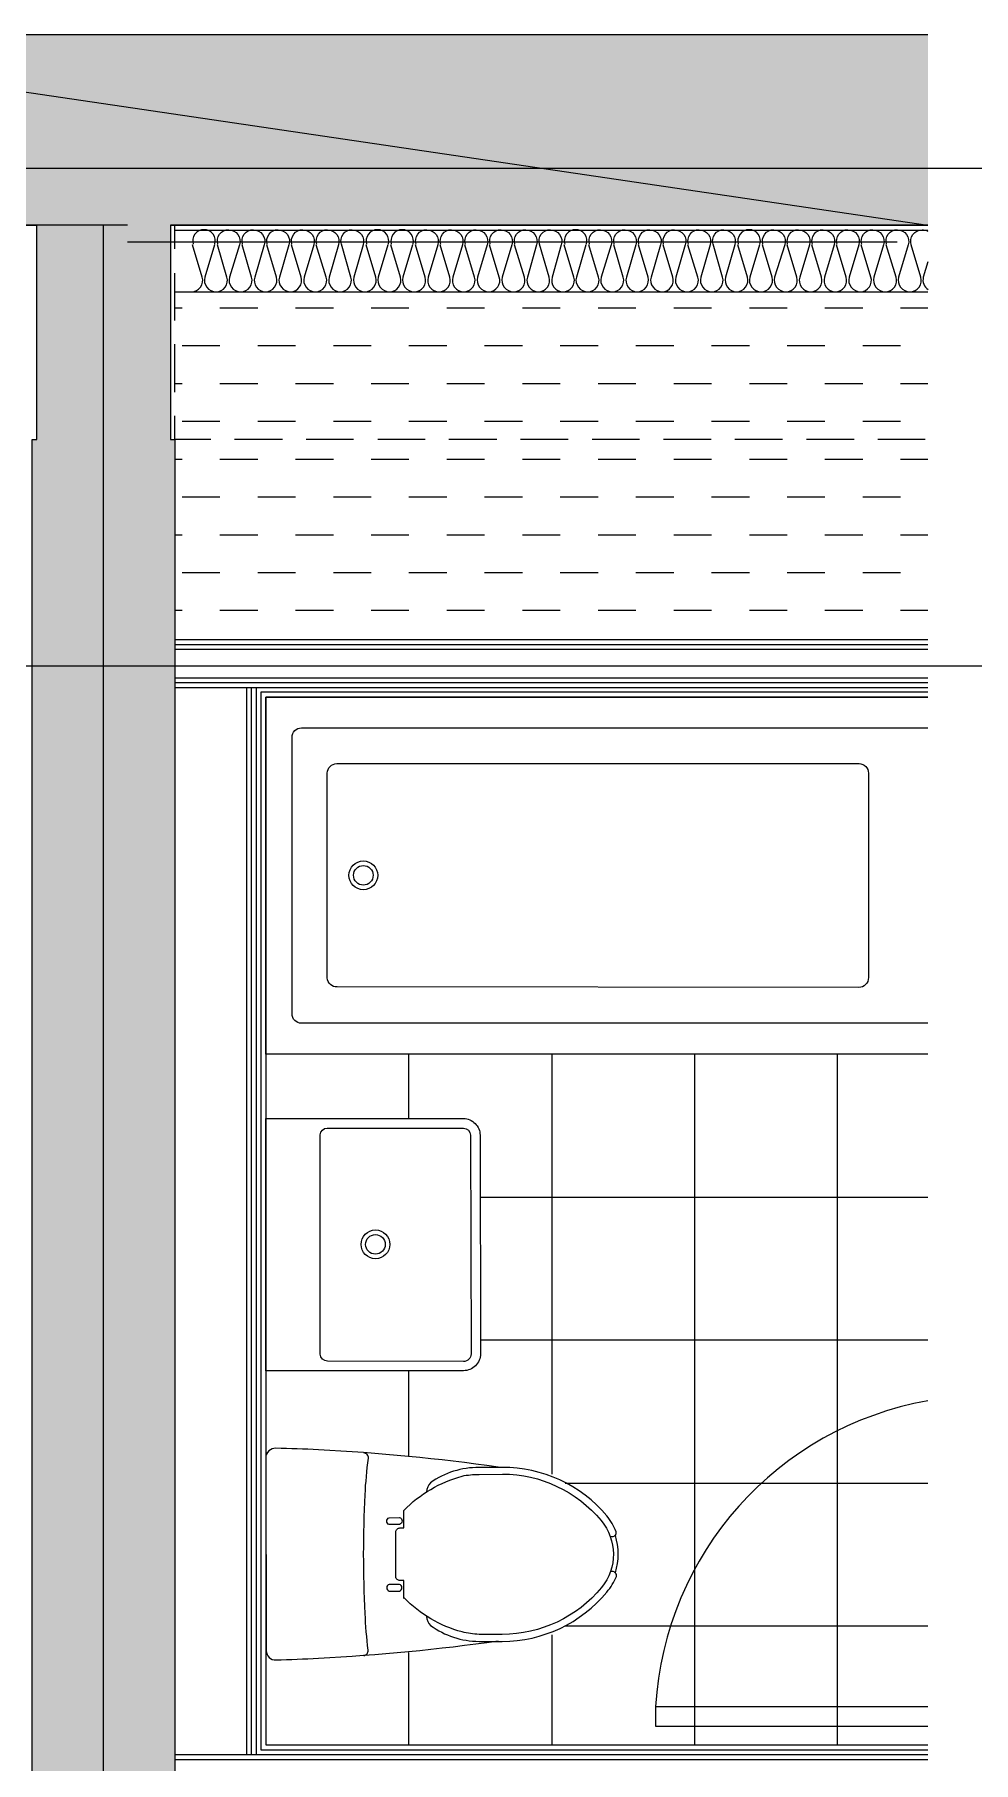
# Model space of a CAD drawing. Header units: millimetres. Extents: x 906 to 41302, y 848 to 28850.
# Drawn here: x 26690 to 28660, y 13075 to 16702 of the extents above; entities that cross this region are included whole.
import ezdxf

# ---------------------------------------------------------------- set-up
doc = ezdxf.new("R2010")
doc.units = ezdxf.units.MM
for name, color, linetype in [('PDF_A-FLOR-GRID', 7, 'Continuous'), ('PDF_A-ST-AXIS-CEN', 7, 'Continuous'), ('PDF_X-단위세대$및$주동평면도$A-DOOR', 7, 'Continuous'), ('PDF_X-단위세대$및$주동평면도$A-FIN-INSL', 7, 'Continuous'), ('PDF_X-단위세대$및$주동평면도$A-FIN-INSL-HID', 7, 'Continuous'), ('PDF_X-단위세대$및$주동평면도$A-FLOR-GRID', 7, 'Continuous'), ('PDF_X-단위세대$및$주동평면도$A-FLOR-TOIL', 7, 'Continuous'), ('PDF_X-단위세대$및$주동평면도$A-ST-AXIS-CEN', 7, 'Continuous'), ('PDF_X-단위세대$및$주동평면도$A-ST-CONC', 7, 'Continuous'), ('PDF_X-단위세대$및$주동평면도$A-WALL-DRY', 7, 'Continuous'), ('PDF_X-단위세대$및$주동평면도$A-WALL-EXT', 7, 'Continuous')]:
    doc.layers.add(name, color=color, linetype=linetype)
doc.layers.add('PDF_X-단위세대$및$주동평면도$A-FIN-INSL-HAT', color=7, linetype='Continuous', true_color=0x666666)
doc.layers.add('PDF_X-단위세대$및$주동평면도$S-ST-CONC-PAT1', color=7, linetype='Continuous', true_color=0xb7b7b7)

msp = doc.modelspace()

# ---------------------------------------------------------------- linework, layer by layer
at = {"layer": 'PDF_A-FLOR-GRID', "lineweight": 5}
for points in [[(26984.3, 16128), (26999.2, 16128)], [(27078.5, 16128), (27157.9, 16128)], [(27237.3, 16128), (27316.7, 16128)], [(27396, 16128), (27475.4, 16128)], [(27554.8, 16128), (27634.2, 16128)], [(27713.5, 16128), (27792.9, 16128)], [(27872.3, 16128), (27951.7, 16128)], [(28031, 16128), (28110.4, 16128)], [(28189.8, 16128), (28269.2, 16128)], [(28348.5, 16128), (28427.9, 16128)], [(28507.3, 16128), (28564.4, 16128)], [(26999.2, 16048.6), (27078.5, 16048.6)], [(27157.9, 16048.6), (27237.3, 16048.6)], [(27316.7, 16048.6), (27396, 16048.6)], [(27475.4, 16048.6), (27554.8, 16048.6)], [(27634.2, 16048.6), (27713.5, 16048.6)], [(27792.9, 16048.6), (27872.3, 16048.6)], [(27951.7, 16048.6), (28031, 16048.6)], [(28110.4, 16048.6), (28189.8, 16048.6)], [(28269.2, 16048.6), (28348.5, 16048.6)], [(28427.9, 16048.6), (28507.3, 16048.6)], [(26984.3, 15969.2), (26999.2, 15969.2)], [(27078.5, 15969.2), (27157.9, 15969.2)], [(27237.3, 15969.2), (27316.7, 15969.2)], [(27396, 15969.2), (27475.4, 15969.2)], [(27554.8, 15969.2), (27634.2, 15969.2)], [(27713.5, 15969.2), (27792.9, 15969.2)], [(27872.3, 15969.2), (27951.7, 15969.2)], [(28031, 15969.2), (28110.4, 15969.2)], [(28189.8, 15969.2), (28269.2, 15969.2)], [(28348.5, 15969.2), (28427.9, 15969.2)], [(28507.3, 15969.2), (28564.4, 15969.2)], [(26999.2, 15889.8), (27078.5, 15889.8)], [(27157.9, 15889.8), (27237.3, 15889.8)], [(27316.7, 15889.8), (27396, 15889.8)], [(27475.4, 15889.8), (27554.8, 15889.8)], [(27634.2, 15889.8), (27713.5, 15889.8)], [(27792.9, 15889.8), (27872.3, 15889.8)], [(27951.7, 15889.8), (28031, 15889.8)], [(28110.4, 15889.8), (28189.8, 15889.8)], [(28269.2, 15889.8), (28348.5, 15889.8)], [(28427.9, 15889.8), (28507.3, 15889.8)], [(26984.3, 15810.5), (26999.2, 15810.5)], [(27078.5, 15810.5), (27157.9, 15810.5)], [(27237.3, 15810.5), (27316.7, 15810.5)], [(27396, 15810.5), (27475.4, 15810.5)], [(27554.8, 15810.5), (27634.2, 15810.5)], [(27713.5, 15810.5), (27792.9, 15810.5)], [(27872.3, 15810.5), (27951.7, 15810.5)], [(28031, 15810.5), (28110.4, 15810.5)], [(28189.8, 15810.5), (28269.2, 15810.5)], [(28348.5, 15810.5), (28427.9, 15810.5)], [(28507.3, 15810.5), (28564.4, 15810.5)], [(26999.2, 15731.1), (27078.5, 15731.1)], [(27157.9, 15731.1), (27237.3, 15731.1)], [(27316.7, 15731.1), (27396, 15731.1)], [(27475.4, 15731.1), (27554.8, 15731.1)], [(27634.2, 15731.1), (27713.5, 15731.1)], [(27792.9, 15731.1), (27872.3, 15731.1)], [(27951.7, 15731.1), (28031, 15731.1)], [(28110.4, 15731.1), (28189.8, 15731.1)], [(28269.2, 15731.1), (28348.5, 15731.1)], [(28427.9, 15731.1), (28507.3, 15731.1)], [(26984.3, 15651.7), (26999.2, 15651.7)], [(27078.5, 15651.7), (27157.9, 15651.7)], [(27237.3, 15651.7), (27316.7, 15651.7)], [(27396, 15651.7), (27475.4, 15651.7)], [(27554.8, 15651.7), (27634.2, 15651.7)], [(27713.5, 15651.7), (27792.9, 15651.7)], [(27872.3, 15651.7), (27951.7, 15651.7)], [(28031, 15651.7), (28110.4, 15651.7)], [(28189.8, 15651.7), (28269.2, 15651.7)], [(28348.5, 15651.7), (28427.9, 15651.7)], [(28507.3, 15651.7), (28564.4, 15651.7)], [(26999.2, 15572.3), (27078.5, 15572.3)], [(27157.9, 15572.3), (27237.3, 15572.3)], [(27316.7, 15572.3), (27396, 15572.3)], [(27475.4, 15572.3), (27554.8, 15572.3)], [(27634.2, 15572.3), (27713.5, 15572.3)], [(27792.9, 15572.3), (27872.3, 15572.3)], [(27951.7, 15572.3), (28031, 15572.3)], [(28110.4, 15572.3), (28189.8, 15572.3)], [(28269.2, 15572.3), (28348.5, 15572.3)], [(28427.9, 15572.3), (28507.3, 15572.3)], [(26984.3, 15493), (26999.2, 15493)], [(27078.5, 15493), (27157.9, 15493)], [(27237.3, 15493), (27316.7, 15493)], [(27396, 15493), (27475.4, 15493)], [(27554.8, 15493), (27634.2, 15493)], [(27713.5, 15493), (27792.9, 15493)], [(27872.3, 15493), (27951.7, 15493)], [(28031, 15493), (28110.4, 15493)], [(28189.8, 15493), (28269.2, 15493)], [(28348.5, 15493), (28427.9, 15493)], [(28507.3, 15493), (28564.4, 15493)]]:
    msp.add_lwpolyline(points, dxfattribs=at)
at = {"layer": 'PDF_A-ST-AXIS-CEN', "lineweight": 5}
for points in [[(27764.3, 16421.1), (29264, 16421.1)], [(27764.3, 15376.5), (29264, 15376.5)]]:
    msp.add_lwpolyline(points, dxfattribs=at)
at = {"layer": 'PDF_X-단위세대$및$주동평면도$A-DOOR', "lineweight": 9}
msp.add_lwpolyline([(28564.4, 13191.1), (27992.9, 13191.1), (27992.9, 13150.9), (28564.4, 13150.9)], dxfattribs=at)
at = {"layer": 'PDF_X-단위세대$및$주동평면도$A-DOOR', "lineweight": 5}
msp.add_arc((28684.6, 13151.4), 692.7, 99.9811, 176.6052, dxfattribs=at)
at = {"layer": 'PDF_X-단위세대$및$주동평면도$A-FIN-INSL', "lineweight": 5}
msp.add_lwpolyline([(26984.3, 16290.9), (28564.4, 16290.9)], dxfattribs=at)
at = {"layer": 'PDF_X-단위세대$및$주동평면도$A-FIN-INSL-HAT', "lineweight": 9}
for points in [[(27068, 16261.4, 0.501634), (27045.2, 16292, 0.501634), (27022.4, 16261.4)], [(27074.2, 16261.4, -0.501634), (27097.1, 16292, -0.501634), (27119.8, 16260.2), (27098.6, 16192.5, 0.501635), (27122.4, 16161.8, 0.501635), (27145.2, 16192.5), (27125.1, 16260.2)], [(27126.1, 16261.4, -0.501634), (27148.9, 16292, -0.501634), (27171.7, 16260.2), (27151.6, 16192.5, 0.501635), (27174.3, 16161.8, 0.501635), (27197.1, 16192.5), (27177, 16260.2)], [(27177.9, 16261.4, -0.501634), (27200.8, 16292, -0.501634), (27223.5, 16260.2), (27203.4, 16192.5, 0.501635), (27227.2, 16161.8, 0.501635), (27248.9, 16192.5), (27228.8, 16260.2)], [(27229.8, 16261.4, -0.501634), (27252.6, 16292, -0.501634), (27275.4, 16260.2), (27255.3, 16192.5, 0.501635), (27279.1, 16161.8, 0.501635), (27301.8, 16192.5), (27280.7, 16260.2)], [(27281.7, 16261.4, -0.501634), (27304.5, 16292, -0.501634), (27327.2, 16260.2), (27308.1, 16192.4, 0.501635), (27330.9, 16161.8, 0.501635), (27353.7, 16192.5), (27333.5, 16261.4, -0.501634), (27356.4, 16292, -0.501634), (27379.1, 16260.2), (27360, 16192.4, 0.501635), (27382.8, 16161.8, 0.501635), (27405.6, 16192.5), (27385.5, 16260.2)], [(27432.1, 16261.4, 0.501634), (27409.3, 16292, 0.501634), (27386.4, 16261.4)], [(27483.9, 16261.4, 0.501634), (27461.1, 16292, 0.501634), (27438.3, 16261.4)], [(27490.2, 16261.4, -0.501634), (27513, 16292, -0.501634), (27535.7, 16260.2), (27515.6, 16192.5, 0.501635), (27538.4, 16161.8, 0.501635), (27561.1, 16192.5), (27541, 16260.2)], [(27542, 16261.4, -0.501634), (27564.8, 16292, -0.501634), (27587.6, 16260.2), (27567.5, 16192.5, 0.501635), (27590.2, 16161.8, 0.501635), (27613, 16192.5), (27592.9, 16260.2)], [(27593.9, 16261.4, -0.501634), (27616.7, 16292, -0.501634), (27639.5, 16260.2), (27619.3, 16192.5, 0.501635), (27643.1, 16161.8, 0.501635), (27664.9, 16192.5), (27644.7, 16260.2)], [(27645.7, 16261.4, -0.501634), (27668.6, 16292, -0.501634), (27691.3, 16260.2), (27671.2, 16192.5, 0.501635), (27695, 16161.8, 0.501635), (27717.8, 16192.5), (27696.6, 16260.2)], [(27697.6, 16261.4, -0.501634), (27720.4, 16292, -0.501634), (27743.2, 16260.2), (27724, 16192.4, 0.501635), (27746.9, 16161.8, 0.501635), (27769.6, 16192.5), (27749.4, 16261.4, -0.501634), (27772.3, 16292, -0.501634), (27795, 16260.2), (27775.9, 16192.4, 0.501635), (27798.7, 16161.8, 0.501635), (27821.5, 16192.5), (27801.4, 16260.2)], [(27848, 16261.4, 0.501634), (27825.2, 16292, 0.501634), (27802.4, 16261.4)], [(27854.2, 16261.4, -0.501634), (27877.1, 16292, -0.501634), (27899.8, 16260.2), (27878.6, 16192.5, 0.501635), (27902.4, 16161.8, 0.501635), (27925.2, 16192.5), (27905.1, 16260.2)], [(27906.1, 16261.4, -0.501634), (27928.9, 16292, -0.501634), (27951.7, 16260.2), (27931.6, 16192.5, 0.501635), (27954.3, 16161.8, 0.501635), (27977.1, 16192.5), (27957, 16260.2)], [(27957.9, 16261.4, -0.501634), (27980.8, 16292, -0.501634), (28003.5, 16260.2), (27983.4, 16192.5, 0.501635), (28007.2, 16161.8, 0.501635), (28028.9, 16192.5), (28008.8, 16260.2)], [(28009.8, 16261.4, -0.501634), (28032.6, 16292, -0.501634), (28055.4, 16260.2), (28035.3, 16192.5, 0.501635), (28059.1, 16161.8, 0.501635), (28081.8, 16192.5), (28060.7, 16260.2)], [(28061.7, 16261.4, -0.501634), (28084.5, 16292, -0.501634), (28107.2, 16260.2), (28088.1, 16192.4, 0.501635), (28110.9, 16161.8, 0.501635), (28133.7, 16192.5), (28113.5, 16261.4, -0.501634), (28136.3, 16292, -0.501634), (28159.1, 16260.2), (28140, 16192.4, 0.501635), (28162.8, 16161.8, 0.501635), (28185.6, 16192.5), (28165.4, 16260.2)], [(28212.1, 16261.4, 0.501634), (28189.3, 16292, 0.501634), (28166.4, 16261.4)], [(28218.3, 16261.4, -0.501634), (28241.1, 16292, -0.501634), (28263.9, 16260.2), (28242.7, 16192.5, 0.501635), (28266.5, 16161.8, 0.501635), (28289.3, 16192.5), (28269.2, 16260.2)], [(28270.1, 16261.4, -0.501634), (28293, 16292, -0.501634), (28315.7, 16260.2), (28295.6, 16192.5, 0.501635), (28318.4, 16161.8, 0.501635), (28341.1, 16192.5), (28321, 16260.2)], [(28322, 16261.4, -0.501634), (28344.8, 16292, -0.501634), (28367.6, 16260.2), (28347.5, 16192.5, 0.501635), (28370.2, 16161.8, 0.501635), (28393, 16192.5), (28372.9, 16260.2)], [(28373.9, 16261.4, -0.501634), (28396.7, 16292, -0.501634), (28419.4, 16260.2), (28399.3, 16192.5, 0.501635), (28423.1, 16161.8, 0.501635), (28444.8, 16192.5), (28424.7, 16260.2)], [(28425.7, 16261.4, -0.501634), (28448.6, 16292, -0.501634), (28471.3, 16260.2), (28451.2, 16192.5, 0.501635), (28475, 16161.8, 0.501635), (28497.8, 16192.5), (28476.6, 16260.2)], [(28477.6, 16261.4, -0.501634), (28500.4, 16292, -0.501634), (28523.2, 16260.2), (28503.1, 16192.5, 0.501635), (28526.9, 16161.8, 0.501635), (28549.6, 16192.5), (28529.5, 16260.2, -0.501634), (28552.3, 16292, -0.133859), (28564.3, 16288.7)], [(27018.7, 16161.8, 0.501635), (27041.5, 16192.5), (27021.4, 16260.2)], [(27066.9, 16260.2), (27046.8, 16192.5, 0.501635), (27070.6, 16161.8, 0.501635), (27093.4, 16192.5), (27073.2, 16260.2)], [(27431, 16260.2), (27410.9, 16192.5, 0.501635), (27434.7, 16161.8, 0.501635), (27457.4, 16192.5), (27437.3, 16260.2)], [(27482.8, 16260.2), (27462.7, 16192.5, 0.501635), (27486.5, 16161.8, 0.501635), (27509.3, 16192.5), (27489.2, 16260.2)], [(27846.9, 16260.2), (27826.8, 16192.5, 0.501635), (27850.6, 16161.8, 0.501635), (27873.3, 16192.5), (27853.2, 16260.2)], [(28211, 16260.2), (28190.8, 16192.5, 0.501635), (28214.6, 16161.8, 0.501635), (28237.4, 16192.5), (28217.3, 16260.2)], [(28564.4, 16224.3), (28554.9, 16192.5, 0.323699), (28565.1, 16166.1)]]:
    msp.add_lwpolyline(points, format="xyb", dxfattribs=at)
msp.add_lwpolyline([(27018.2, 16161.8), (27018.2, 16161.8)], dxfattribs=at)
at = {"layer": 'PDF_X-단위세대$및$주동평면도$A-FIN-INSL-HID', "lineweight": 5}
for points in [[(26984.3, 16251.8), (26984.3, 16301.5)], [(26984.3, 16101.5), (26984.3, 16201)], [(26984.3, 15951.2), (26984.3, 16051.8)], [(27059.5, 15851.7), (26984.3, 15851.7), (26984.3, 15901.5)], [(27209.8, 15851.7), (27109.2, 15851.7)], [(27359, 15851.7), (27259.5, 15851.7)], [(27509.3, 15851.7), (27409.8, 15851.7)], [(27659.6, 15851.7), (27559, 15851.7)], [(27809.8, 15851.7), (27709.3, 15851.7)], [(27959.1, 15851.7), (27859.6, 15851.7)], [(28109.4, 15851.7), (28009.9, 15851.7)], [(28259.6, 15851.7), (28159.1, 15851.7)], [(28409.9, 15851.7), (28309.4, 15851.7)], [(28559.1, 15851.7), (28459.7, 15851.7)]]:
    msp.add_lwpolyline(points, dxfattribs=at)
at = {"layer": 'PDF_X-단위세대$및$주동평면도$A-FLOR-GRID', "lineweight": 5}
for points in [[(27474.4, 14561.6), (27474.4, 14426.2)], [(27774.9, 14561.6), (27774.9, 13680)], [(28074.4, 14561.6), (28074.4, 13111.7)], [(28373.9, 14561.6), (28373.9, 13111.7)], [(27624.6, 14261.1), (28564.4, 14261.1)], [(27624.6, 13961.5), (28564.4, 13961.5)], [(27474.4, 13897), (27474.4, 13718.1)], [(27803.5, 13661), (28564.4, 13661)], [(27803.5, 13361.5), (28564.4, 13361.5)], [(27774.9, 13342.4), (27774.9, 13111.7)], [(27474.4, 13305.4), (27474.4, 13111.7)]]:
    msp.add_lwpolyline(points, dxfattribs=at)
at = {"layer": 'PDF_X-단위세대$및$주동평면도$A-FLOR-TOIL', "lineweight": 5}
msp.add_lwpolyline([(28564.4, 14561.6), (27174.8, 14561.6), (27174.8, 15310.9), (28564.4, 15310.9), (27174.8, 15310.9), (27174.8, 13111.7), (28564.4, 13111.7)], dxfattribs=at)
for points in [[(28564.4, 14626.2), (27250, 14626.2, -0.414195), (27229.9, 14646.3), (27229.9, 15226.3, -0.414195), (27250, 15246.4), (28564.4, 15246.4)], [(28420, 15171.2, -0.414195), (28439.6, 15151.1), (28439.6, 14722, -0.414195), (28419.4, 14701.3), (27324.6, 14702.4, -0.414195), (27304, 14721.4), (27304, 15151.1, -0.414195), (27324.1, 15171.2), (28420, 15171.2)], [(27605.6, 13932.4, -0.414197), (27589.7, 13916), (27304.5, 13917.1, -0.414197), (27289.1, 13931.9), (27289.1, 14391.8, -0.414197), (27304, 14406), (27589.7, 14406, -0.414197), (27604.5, 14391.2), (27605.6, 13932.4)], [(27662.4, 13694.8, 0.021334), (27285.4, 13731, 0.005034), (27196.2, 13734, 0.425735), (27174.8, 13713.9), (27175.9, 13309.1, 0.423847), (27196.1, 13289.8, 0.005034), (27285.4, 13293.6, 0.021334), (27662.4, 13329.7)], [(27380.4, 13299.1, 0.429658), (27389.6, 13310.4, -0.019365), (27383.5, 13387.4, -0.024882), (27383.3, 13636.6, -0.019365), (27390.3, 13713.1, 0.429658), (27380.4, 13724.4)], [(27464.8, 13418.6), (27464.8, 13456.7), (27456.4, 13456.7, -0.414258), (27447.9, 13464.1), (27447.9, 13558.3, -0.414258), (27456.4, 13566.8), (27464.8, 13566.8), (27464.8, 13603.8, -0.135257), (27586.9, 13675.4)], [(27586.8, 13675.9, -0.056685), (27622.5, 13679), (27671.7, 13680, -0.22244), (27878.6, 13582.4, -0.362357), (27879.4, 13441.7, -0.22244), (27671.2, 13343.5), (27622.5, 13343.5, -0.056685), (27586.8, 13348.7, -0.135257), (27465.2, 13420.1)], [(27512.5, 13381, 0.190173), (27520.8, 13362.2, 0.156502), (27622.5, 13328.7), (27661.7, 13328.7), (27671.2, 13328.7, 0.22244), (27890.7, 13432.2, 0.07768), (27910.7, 13465.2, 0.256826), (27908.5, 13473, 0.153542), (27908.6, 13551.2, 0.256447), (27910, 13559, 0.07768), (27890.8, 13592.6, 0.22244), (27671.2, 13693.8), (27661.7, 13693.8), (27622.5, 13693.8, 0.156502), (27520.5, 13661.9, 0.190173), (27512.5, 13642.5)]]:
    msp.add_lwpolyline(points, format="xyb", dxfattribs=at)
for points in [[(27624.6, 14391.2), (27625.7, 13932.4, -0.414223), (27589.7, 13897), (27174.8, 13897), (27174.8, 14426.2), (27589.7, 14426.2, -0.414223)], [(27434.1, 13588), (27455.3, 13588.8, -0.789793), (27455.3, 13574.2), (27434.1, 13574.2, -0.789793)], [(27455.3, 13448.3), (27434.1, 13448.3, 0.789793), (27434.1, 13434.5), (27455.3, 13434.5, 0.789793)]]:
    msp.add_lwpolyline(points, format="xyb", close=True, dxfattribs=at)
for centre, radius in [((27379.6, 14936.8), 30.2), ((27379.6, 14936.8), 20.6), ((27379.6, 14936.8), 20.6), ((27405, 14162.1), 30.2), ((27405, 14162.1), 20.6), ((27405, 14162.1), 20.6)]:
    msp.add_circle(centre, radius, dxfattribs=at)
for centre, start, end in [((27902.4, 13556.7), 239.8673, 319.2302), ((27902.4, 13467.8), 40.7698, 120.1327)]:
    msp.add_arc(centre, 7.94, start, end, dxfattribs=at)
at = {"layer": 'PDF_X-단위세대$및$주동평면도$A-ST-AXIS-CEN', "lineweight": 5}
for points in [[(25799, 16421.1), (28564.4, 16421.1)], [(26834.1, 7677.2), (26834.1, 16301.5)], [(26884.9, 16266.6), (28499.9, 16266.6)], [(24929.1, 15376.5), (26884.9, 15376.5), (28564.4, 15376.5)]]:
    msp.add_lwpolyline(points, dxfattribs=at)
at = {"layer": 'PDF_X-단위세대$및$주동평면도$A-ST-CONC', "lineweight": 25}
for points in [[(24479.3, 16301.5), (24479.3, 16601), (24464.4, 16601), (24464.4, 16701.6), (28564.4, 16701.6)], [(26974.8, 16301.5), (28564.4, 16301.5), (26984.3, 16301.5), (26974.8, 16301.5), (26974.8, 15851.7), (26984.3, 15851.7), (26984.3, 9817.1), (26974.8, 9817.1), (26974.8, 9366.3), (26984.3, 9366.3), (27764.3, 9366.3), (27764.3, 9116.5), (26884.9, 9116.5), (25904.8, 9116.5), (25904.8, 9366.3), (26694.4, 9366.3), (26694.4, 9817.1), (26684.8, 9817.1), (26684.8, 15851.7), (26694.4, 15851.7), (26694.4, 16301.5), (26684.8, 16301.5)]]:
    msp.add_lwpolyline(points, dxfattribs=at)
msp.add_lwpolyline([(26694.4, 16301.5), (24479.3, 16301.5)], close=True, dxfattribs=at)
at = {"layer": 'PDF_X-단위세대$및$주동평면도$A-WALL-DRY', "lineweight": 13}
for points in [[(26984.3, 16161.8), (28564.4, 16161.8)], [(26984.3, 15431.6), (28564.4, 15431.6)], [(26984.3, 15421), (28564.4, 15421)], [(26984.3, 15411.5), (28564.4, 15411.5)], [(26984.3, 15351.1), (28564.4, 15351.1)], [(26984.3, 15341.6), (28564.4, 15341.6)], [(26984.3, 15331), (28564.4, 15331)], [(27134.6, 15331), (27134.6, 13091.6)], [(27144.2, 15331), (27144.2, 13091.6)], [(27154.7, 15331), (27154.7, 13091.6)], [(26984.3, 13091.6), (28564.4, 13091.6)], [(26984.3, 13081), (28564.4, 13081)]]:
    msp.add_lwpolyline(points, dxfattribs=at)
at = {"layer": 'PDF_X-단위세대$및$주동평면도$A-WALL-EXT', "lineweight": 5}
msp.add_lwpolyline([(28564.4, 15321.5), (27164.3, 15321.5), (27164.3, 13101.1), (28564.4, 13101.1)], dxfattribs=at)
at = {"layer": 'PDF_X-단위세대$및$주동평면도$S-ST-CONC-PAT1', "lineweight": 0}
for points in [[(26534.6, 16601), (28564.4, 16301.5)], [(26884.9, 16301.5), (24479.3, 16301.5)]]:
    msp.add_lwpolyline(points, dxfattribs=at)
at = {"layer": 'PDF_X-단위세대$및$주동평면도$S-ST-CONC-PAT1', "transparency": 33554559}
for points in [[(26974.8, 16301.5), (26974.8, 16701.6), (24479.3, 16301.5)], [(26974.8, 16701.6), (24479.3, 16301.5), (24479.3, 16701.6)], [(28564.4, 16588.3), (26974.8, 16301.5), (28564.4, 16701.6)], [(26974.8, 16301.5), (28564.4, 16701.6), (26974.8, 16701.6)], [(26534.6, 16301.5), (26534.6, 16601), (28564.4, 16301.5)], [(28564.4, 16301.5), (28564.4, 16588.3), (26974.8, 16301.5)], [(26884.9, 16106.8), (26884.9, 15851.7), (26694.4, 16301.5)], [(26884.9, 15851.7), (26694.4, 16301.5), (26694.4, 15851.7)], [(26884.9, 16301.5), (26884.9, 16106.8), (26694.4, 16301.5)], [(26884.9, 16301.5), (26974.8, 16301.5), (26884.9, 15943.8)], [(26974.8, 16301.5), (26884.9, 15943.8), (26974.8, 15851.7)], [(26884.9, 15943.8), (26974.8, 15851.7), (26884.9, 15851.7)], [(26884.9, 13168.8), (26884.9, 9817.1), (26684.8, 15851.7)], [(26884.9, 9817.1), (26684.8, 15851.7), (26684.8, 9817.1)], [(26884.9, 15851.7), (26884.9, 13168.8), (26684.8, 15851.7)], [(26884.9, 15851.7), (26984.3, 15851.7), (26884.9, 11158)], [(26984.3, 15851.7), (26884.9, 11158), (26984.3, 9817.1)]]:
    msp.add_solid(points, dxfattribs=at)

doc.saveas('drawing.dxf')
